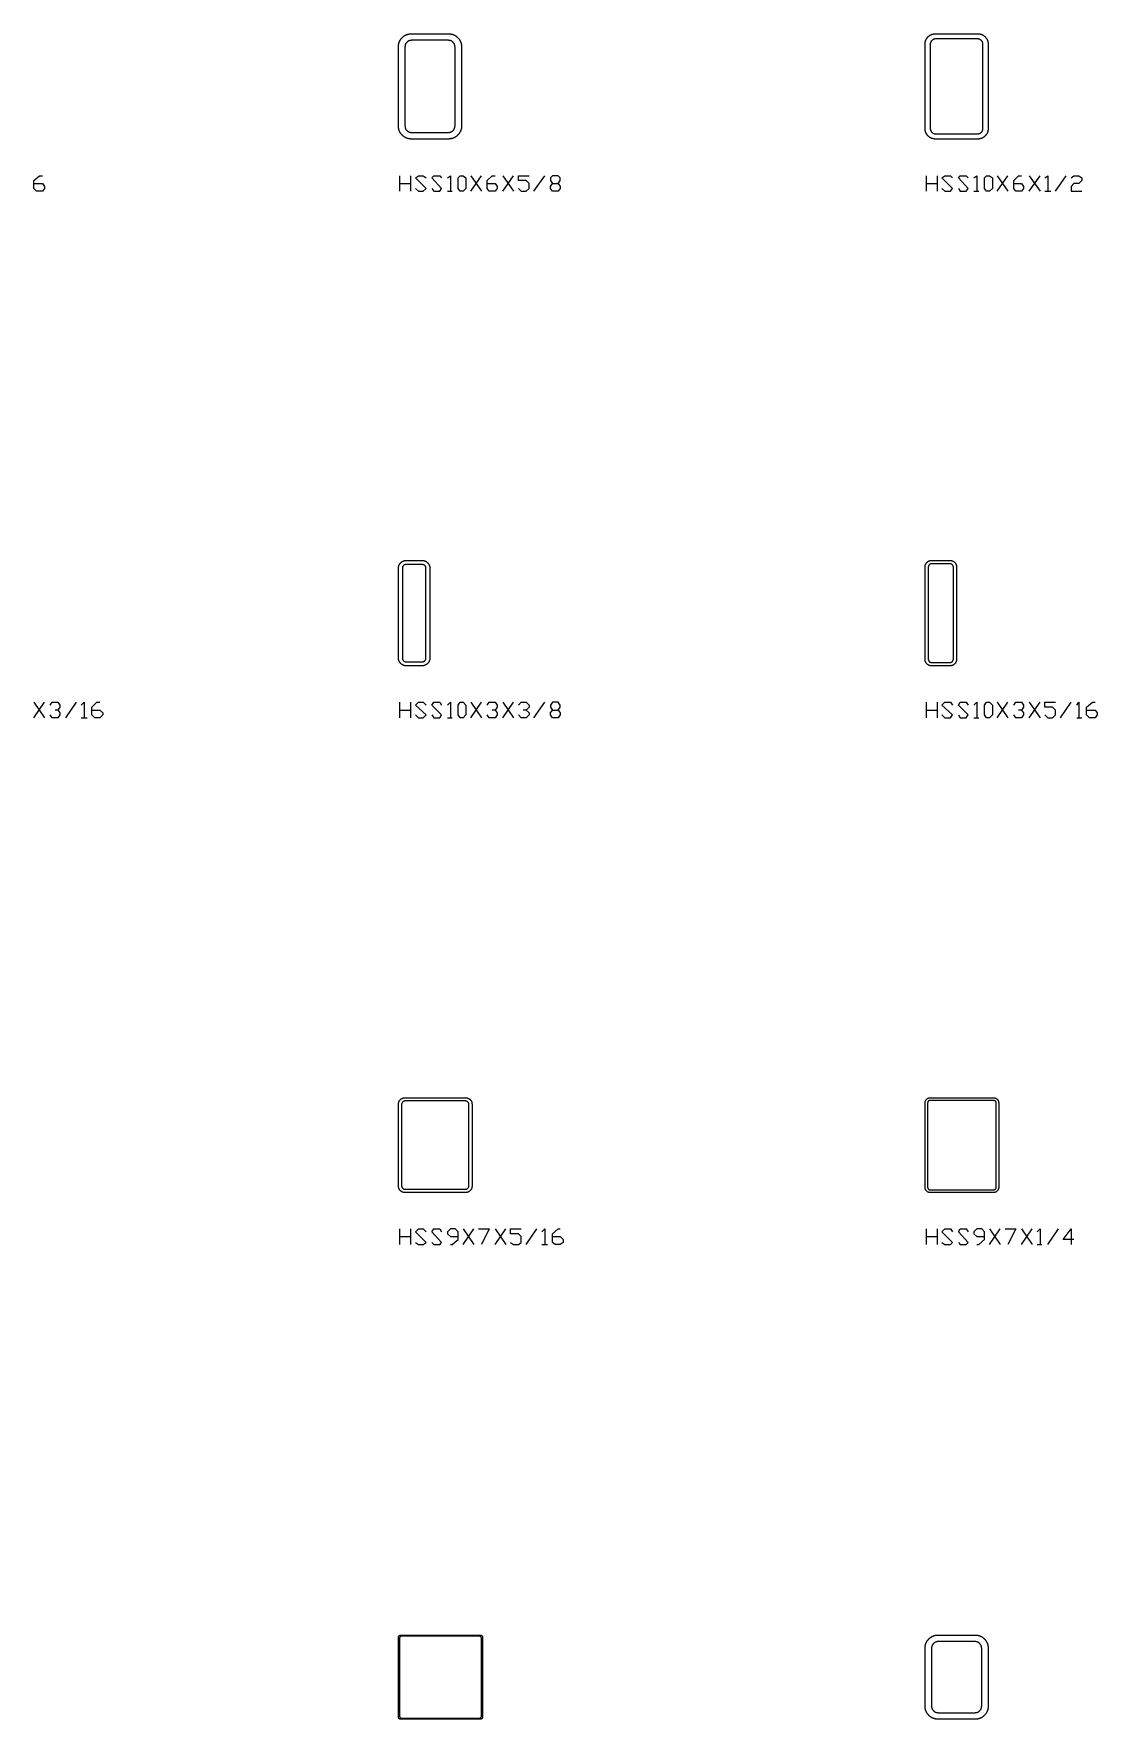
# Model space of a CAD drawing. Header units: inches. Extents: x 0 to 975, y -1305 to 34.
# Drawn here: x 115.4 to 216.4, y -800 to -640 of the extents above; entities that cross this region are included whole.
import ezdxf

# ---------------------------------------------------------------- set-up
doc = ezdxf.new("R2010")
doc.units = ezdxf.units.IN
doc.header["$MEASUREMENT"] = 0
doc.layers.add('AISC_STEEL', color=7, linetype='Continuous')

msp = doc.modelspace()

# ---------------------------------------------------------------- linework, layer by layer
at = {"color": 3, "lineweight": 0}
for p, q in [((150.14, -654.96), (150.14, -653.48)), ((150.14, -654.22), (151.16, -654.22)), ((151.16, -653.48), (151.16, -654.96)), ((156.88, -653.48), (157.89, -654.96)), ((156.88, -654.96), (157.89, -653.48)), ((159.92, -653.48), (160.93, -654.96)), ((159.92, -654.96), (160.93, -653.48)), ((162.87, -654.96), (163.89, -653.48)), ((200.13, -654.96), (200.13, -653.48)), ((200.13, -654.22), (201.14, -654.22)), ((201.14, -653.48), (201.14, -654.96)), ((206.86, -653.48), (207.87, -654.96)), ((206.86, -654.96), (207.87, -653.48)), ((209.9, -653.48), (210.92, -654.96)), ((209.9, -654.96), (210.92, -653.48)), ((212.39, -654.96), (213.41, -653.48)), ((154.66, -654.96), (155.12, -654.96)), ((155.86, -654.96), (155.86, -654.96)), ((204.64, -654.96), (205.11, -654.96)), ((205.84, -654.96), (205.84, -654.96)), ((211.38, -654.96), (211.93, -654.96)), ((115.38, -703.46), (116.39, -704.94)), ((115.38, -704.94), (116.39, -703.46)), ((118.42, -704.94), (119.44, -703.46)), ((150.14, -704.94), (150.14, -703.46)), ((151.16, -703.46), (151.16, -704.94)), ((156.88, -703.46), (157.89, -704.94)), ((156.88, -704.94), (157.89, -703.46)), ((159.92, -703.46), (160.93, -704.94)), ((159.92, -704.94), (160.93, -703.46)), ((162.87, -704.94), (163.89, -703.46)), ((200.13, -704.94), (200.13, -703.46)), ((201.14, -703.46), (201.14, -704.94)), ((206.86, -703.46), (207.87, -704.94)), ((206.86, -704.94), (207.87, -703.46)), ((209.9, -703.46), (210.92, -704.94)), ((209.9, -704.94), (210.92, -703.46)), ((212.85, -704.94), (213.87, -703.46)), ((119.9, -704.94), (120.45, -704.94)), ((150.14, -704.2), (151.16, -704.2)), ((154.66, -704.94), (155.12, -704.94)), ((155.86, -704.94), (155.86, -704.94)), ((200.13, -704.2), (201.14, -704.2)), ((204.64, -704.94), (205.11, -704.94)), ((205.84, -704.94), (205.84, -704.94)), ((214.42, -704.94), (214.88, -704.94)), ((150.14, -754.92), (150.14, -753.45)), ((151.16, -753.45), (151.16, -754.92)), ((156.14, -753.45), (157.15, -754.92)), ((156.14, -754.92), (157.15, -753.45)), ((159.18, -753.45), (160.2, -754.92)), ((159.18, -754.92), (160.2, -753.45)), ((162.13, -754.92), (163.15, -753.45)), ((200.13, -754.92), (200.13, -753.45)), ((201.14, -753.45), (201.14, -754.92)), ((206.12, -753.45), (207.13, -754.92)), ((206.12, -754.92), (207.13, -753.45)), ((209.16, -753.45), (210.18, -754.92)), ((209.16, -754.92), (210.18, -753.45)), ((211.65, -754.92), (212.67, -753.45)), ((150.14, -754.18), (151.16, -754.18)), ((163.61, -754.92), (164.16, -754.92)), ((200.13, -754.18), (201.14, -754.18)), ((210.64, -754.92), (211.1, -754.92))]:
    msp.add_line(p, q, dxfattribs=at)
for points in [[(115.38, -654.22), (116.21, -654.22), (116.39, -654.5), (116.39, -654.68), (116.21, -654.96), (115.66, -654.96), (115.38, -654.68), (115.38, -653.94), (115.93, -653.48), (116.21, -653.48)], [(151.62, -654.68), (151.9, -654.96), (152.36, -654.96), (152.63, -654.68), (151.62, -653.67), (151.9, -653.48), (152.36, -653.48), (152.63, -653.67)], [(153.19, -654.68), (153.37, -654.96), (153.93, -654.96), (154.11, -654.68), (153.19, -653.67), (153.37, -653.48), (153.93, -653.48), (154.11, -653.67)], [(154.66, -653.67), (154.94, -653.48), (154.94, -654.96)], [(158.44, -654.22), (159.18, -654.22), (159.37, -654.5), (159.37, -654.68), (159.18, -654.96), (158.63, -654.96), (158.44, -654.68), (158.44, -653.94), (158.91, -653.48), (159.18, -653.48)], [(161.4, -654.68), (161.67, -654.96), (162.13, -654.96), (162.41, -654.68), (162.41, -654.22), (162.13, -653.94), (161.4, -653.94), (161.4, -653.48), (162.41, -653.48)], [(165.18, -654.22), (165.36, -654.5), (165.36, -654.68), (165.18, -654.96), (164.62, -654.96), (164.44, -654.68), (164.44, -654.5), (164.62, -654.22), (165.18, -654.22), (165.36, -653.94), (165.36, -653.67), (165.18, -653.48), (164.62, -653.48), (164.44, -653.67), (164.44, -653.94), (164.62, -654.22)], [(201.6, -654.68), (201.88, -654.96), (202.43, -654.96), (202.62, -654.68), (201.6, -653.67), (201.88, -653.48), (202.43, -653.48), (202.62, -653.67)], [(203.17, -654.68), (203.35, -654.96), (203.91, -654.96), (204.09, -654.68), (203.17, -653.67), (203.35, -653.48), (203.91, -653.48), (204.09, -653.67)], [(204.64, -653.67), (204.92, -653.48), (204.92, -654.96)], [(208.43, -654.22), (209.16, -654.22), (209.35, -654.5), (209.35, -654.68), (209.16, -654.96), (208.61, -654.96), (208.43, -654.68), (208.43, -653.94), (208.89, -653.48), (209.16, -653.48)], [(211.38, -653.67), (211.65, -653.48), (211.65, -654.96)], [(213.87, -653.67), (214.14, -653.48), (214.6, -653.48), (214.88, -653.67), (214.88, -653.94), (214.6, -654.22), (214.14, -654.22), (213.87, -654.5), (213.87, -654.96), (214.88, -654.96)], [(116.95, -703.74), (117.13, -703.46), (117.68, -703.46), (117.87, -703.74), (117.87, -703.92), (117.68, -704.2), (117.41, -704.2)], [(119.9, -703.74), (120.17, -703.46), (120.17, -704.94)], [(120.91, -704.2), (121.65, -704.2), (121.93, -704.48), (121.93, -704.66), (121.65, -704.94), (121.19, -704.94), (120.91, -704.66), (120.91, -703.92), (121.37, -703.46), (121.65, -703.46)], [(151.62, -704.66), (151.9, -704.94), (152.36, -704.94), (152.63, -704.66), (151.62, -703.74), (151.9, -703.46), (152.36, -703.46), (152.63, -703.74)], [(153.19, -704.66), (153.37, -704.94), (153.93, -704.94), (154.11, -704.66), (153.19, -703.74), (153.37, -703.46), (153.93, -703.46), (154.11, -703.74)], [(154.66, -703.74), (154.94, -703.46), (154.94, -704.94)], [(158.44, -703.74), (158.63, -703.46), (159.18, -703.46), (159.37, -703.74), (159.37, -703.92), (159.18, -704.2), (158.91, -704.2)], [(161.4, -703.74), (161.67, -703.46), (162.13, -703.46), (162.41, -703.74), (162.41, -703.92), (162.13, -704.2), (161.86, -704.2)], [(165.18, -704.2), (165.36, -704.48), (165.36, -704.66), (165.18, -704.94), (164.62, -704.94), (164.44, -704.66), (164.44, -704.48), (164.62, -704.2), (165.18, -704.2), (165.36, -703.92), (165.36, -703.74), (165.18, -703.46), (164.62, -703.46), (164.44, -703.74), (164.44, -703.92), (164.62, -704.2)], [(201.6, -704.66), (201.88, -704.94), (202.43, -704.94), (202.62, -704.66), (201.6, -703.74), (201.88, -703.46), (202.43, -703.46), (202.62, -703.74)], [(203.17, -704.66), (203.35, -704.94), (203.91, -704.94), (204.09, -704.66), (203.17, -703.74), (203.35, -703.46), (203.91, -703.46), (204.09, -703.74)], [(204.64, -703.74), (204.92, -703.46), (204.92, -704.94)], [(208.43, -703.74), (208.61, -703.46), (209.16, -703.46), (209.35, -703.74), (209.35, -703.92), (209.16, -704.2), (208.89, -704.2)], [(211.38, -704.66), (211.65, -704.94), (212.11, -704.94), (212.39, -704.66), (212.39, -704.2), (212.11, -703.92), (211.38, -703.92), (211.38, -703.46), (212.39, -703.46)], [(214.42, -703.74), (214.6, -703.46), (214.6, -704.94)], [(215.34, -704.2), (216.17, -704.2), (216.36, -704.48), (216.36, -704.66), (216.17, -704.94), (215.62, -704.94), (215.34, -704.66), (215.34, -703.92), (215.9, -703.46), (216.17, -703.46)], [(117.68, -704.2), (117.87, -704.48), (117.87, -704.66), (117.68, -704.94), (117.13, -704.94), (116.95, -704.66)], [(159.18, -704.2), (159.37, -704.48), (159.37, -704.66), (159.18, -704.94), (158.63, -704.94), (158.44, -704.66)], [(162.13, -704.2), (162.41, -704.48), (162.41, -704.66), (162.13, -704.94), (161.67, -704.94), (161.4, -704.66)], [(209.16, -704.2), (209.35, -704.48), (209.35, -704.66), (209.16, -704.94), (208.61, -704.94), (208.43, -704.66)], [(151.62, -754.74), (151.9, -754.92), (152.36, -754.92), (152.63, -754.74), (151.62, -753.72), (151.9, -753.45), (152.36, -753.45), (152.63, -753.72)], [(153.19, -754.74), (153.37, -754.92), (153.93, -754.92), (154.11, -754.74), (153.19, -753.72), (153.37, -753.45), (153.93, -753.45), (154.11, -753.72)], [(154.94, -754.92), (155.12, -754.92), (155.68, -754.46), (155.68, -753.72), (155.4, -753.45), (154.94, -753.45), (154.66, -753.72), (154.66, -753.91), (154.94, -754.18), (155.68, -754.18)], [(157.61, -753.45), (158.63, -753.45), (157.89, -754.92)], [(160.66, -754.74), (160.93, -754.92), (161.4, -754.92), (161.67, -754.74), (161.67, -754.18), (161.4, -753.91), (160.66, -753.91), (160.66, -753.45), (161.67, -753.45)], [(163.61, -753.72), (163.89, -753.45), (163.89, -754.92)], [(164.62, -754.18), (165.36, -754.18), (165.64, -754.46), (165.64, -754.74), (165.36, -754.92), (164.9, -754.92), (164.62, -754.74), (164.62, -753.91), (165.18, -753.45), (165.36, -753.45)], [(201.6, -754.74), (201.88, -754.92), (202.43, -754.92), (202.62, -754.74), (201.6, -753.72), (201.88, -753.45), (202.43, -753.45), (202.62, -753.72)], [(203.17, -754.74), (203.35, -754.92), (203.91, -754.92), (204.09, -754.74), (203.17, -753.72), (203.35, -753.45), (203.91, -753.45), (204.09, -753.72)], [(204.92, -754.92), (205.11, -754.92), (205.66, -754.46), (205.66, -753.72), (205.38, -753.45), (204.92, -753.45), (204.64, -753.72), (204.64, -753.91), (204.92, -754.18), (205.66, -754.18)], [(207.6, -753.45), (208.61, -753.45), (207.87, -754.92)], [(210.64, -753.72), (210.92, -753.45), (210.92, -754.92)], [(214.14, -754.46), (213.13, -754.46), (213.87, -753.45), (213.87, -754.92)]]:
    msp.add_lwpolyline(points, dxfattribs=at)
for points in [[(155.86, -654.96), (155.68, -654.68), (155.68, -653.67), (155.86, -653.48), (156.14, -653.48), (156.42, -653.67), (156.42, -654.68), (156.14, -654.96)], [(205.84, -654.96), (205.66, -654.68), (205.66, -653.67), (205.84, -653.48), (206.12, -653.48), (206.4, -653.67), (206.4, -654.68), (206.12, -654.96)], [(155.86, -704.94), (155.68, -704.66), (155.68, -703.74), (155.86, -703.46), (156.14, -703.46), (156.42, -703.74), (156.42, -704.66), (156.14, -704.94)], [(205.84, -704.94), (205.66, -704.66), (205.66, -703.74), (205.84, -703.46), (206.12, -703.46), (206.4, -703.74), (206.4, -704.66), (206.12, -704.94)]]:
    msp.add_lwpolyline(points, close=True, dxfattribs=at)
at = {"layer": 'AISC_STEEL'}
for points in [[(154.75, -640), (154.78, -640), (154.81, -640), (154.84, -640), (154.87, -640.01), (154.9, -640.01), (154.93, -640.01), (154.96, -640.02), (154.99, -640.02), (155.02, -640.03), (155.04, -640.04), (155.07, -640.04), (155.1, -640.05), (155.13, -640.06), (155.16, -640.07), (155.19, -640.08), (155.21, -640.09), (155.24, -640.1), (155.27, -640.11), (155.3, -640.13), (155.32, -640.14), (155.35, -640.15), (155.38, -640.17), (155.4, -640.18), (155.43, -640.2), (155.45, -640.21), (155.48, -640.23), (155.5, -640.25), (155.52, -640.27), (155.55, -640.29), (155.57, -640.31), (155.59, -640.33), (155.61, -640.35), (155.63, -640.37), (155.65, -640.39), (155.67, -640.41), (155.69, -640.43), (155.71, -640.45), (155.73, -640.48), (155.75, -640.5), (155.77, -640.52), (155.79, -640.55), (155.8, -640.57), (155.82, -640.6), (155.83, -640.62), (155.85, -640.65), (155.86, -640.68), (155.87, -640.7), (155.89, -640.73), (155.9, -640.76), (155.91, -640.79), (155.92, -640.81), (155.93, -640.84), (155.94, -640.87), (155.95, -640.9), (155.96, -640.93), (155.96, -640.96), (155.97, -640.98), (155.98, -641.01), (155.98, -641.04), (155.99, -641.07), (155.99, -641.1), (155.99, -641.13), (156, -641.16), (156, -641.19), (156, -641.22), (156, -641.25), (156, -648.75), (156, -648.78), (156, -648.81), (156, -648.84), (155.99, -648.87), (155.99, -648.9), (155.99, -648.93), (155.98, -648.96), (155.98, -648.99), (155.97, -649.02), (155.96, -649.04), (155.96, -649.07), (155.95, -649.1), (155.94, -649.13), (155.93, -649.16), (155.92, -649.19), (155.91, -649.21), (155.9, -649.24), (155.89, -649.27), (155.87, -649.3), (155.86, -649.32), (155.85, -649.35), (155.83, -649.38), (155.82, -649.4), (155.8, -649.43), (155.79, -649.45), (155.77, -649.48), (155.75, -649.5), (155.73, -649.52), (155.71, -649.55), (155.69, -649.57), (155.67, -649.59), (155.65, -649.61), (155.63, -649.63), (155.61, -649.65), (155.59, -649.67), (155.57, -649.69), (155.55, -649.71), (155.52, -649.73), (155.5, -649.75), (155.48, -649.77), (155.45, -649.79), (155.43, -649.8), (155.4, -649.82), (155.38, -649.83), (155.35, -649.85), (155.32, -649.86), (155.3, -649.87), (155.27, -649.89), (155.24, -649.9), (155.21, -649.91), (155.19, -649.92), (155.16, -649.93), (155.13, -649.94), (155.1, -649.95), (155.07, -649.96), (155.04, -649.96), (155.02, -649.97), (154.99, -649.98), (154.96, -649.98), (154.93, -649.99), (154.9, -649.99), (154.87, -649.99), (154.84, -650), (154.81, -650), (154.78, -650), (154.75, -650), (151.25, -650), (151.22, -650), (151.19, -650), (151.16, -650), (151.13, -649.99), (151.1, -649.99), (151.07, -649.99), (151.04, -649.98), (151.01, -649.98), (150.98, -649.97), (150.96, -649.96), (150.93, -649.96), (150.9, -649.95), (150.87, -649.94), (150.84, -649.93), (150.81, -649.92), (150.79, -649.91), (150.76, -649.9), (150.73, -649.89), (150.7, -649.87), (150.68, -649.86), (150.65, -649.85), (150.62, -649.83), (150.6, -649.82), (150.57, -649.8), (150.55, -649.79), (150.52, -649.77), (150.5, -649.75), (150.48, -649.73), (150.45, -649.71), (150.43, -649.69), (150.41, -649.67), (150.39, -649.65), (150.37, -649.63), (150.35, -649.61), (150.33, -649.59), (150.31, -649.57), (150.29, -649.55), (150.27, -649.52), (150.25, -649.5), (150.23, -649.48), (150.21, -649.45), (150.2, -649.43), (150.18, -649.4), (150.17, -649.38), (150.15, -649.35), (150.14, -649.32), (150.13, -649.3), (150.11, -649.27), (150.1, -649.24), (150.09, -649.21), (150.08, -649.19), (150.07, -649.16), (150.06, -649.13), (150.05, -649.1), (150.04, -649.07), (150.04, -649.04), (150.03, -649.02), (150.02, -648.99), (150.02, -648.96), (150.01, -648.93), (150.01, -648.9), (150.01, -648.87), (150, -648.84), (150, -648.81), (150, -648.78), (150, -648.75), (150, -641.25), (150, -641.22), (150, -641.19), (150, -641.16), (150.01, -641.13), (150.01, -641.1), (150.01, -641.07), (150.02, -641.04), (150.02, -641.01), (150.03, -640.98), (150.04, -640.96), (150.04, -640.93), (150.05, -640.9), (150.06, -640.87), (150.07, -640.84), (150.08, -640.81), (150.09, -640.79), (150.1, -640.76), (150.11, -640.73), (150.13, -640.7), (150.14, -640.68), (150.15, -640.65), (150.17, -640.62), (150.18, -640.6), (150.2, -640.57), (150.21, -640.55), (150.23, -640.52), (150.25, -640.5), (150.27, -640.48), (150.29, -640.45), (150.31, -640.43), (150.33, -640.41), (150.35, -640.39), (150.37, -640.37), (150.39, -640.35), (150.41, -640.33), (150.43, -640.31), (150.45, -640.29), (150.48, -640.27), (150.5, -640.25), (150.52, -640.23), (150.55, -640.21), (150.57, -640.2), (150.6, -640.18), (150.62, -640.17), (150.65, -640.15), (150.68, -640.14), (150.7, -640.13), (150.73, -640.11), (150.76, -640.1), (150.79, -640.09), (150.81, -640.08), (150.84, -640.07), (150.87, -640.06), (150.9, -640.05), (150.93, -640.04), (150.96, -640.04), (150.98, -640.03), (151.01, -640.02), (151.04, -640.02), (151.07, -640.01), (151.1, -640.01), (151.13, -640.01), (151.16, -640), (151.19, -640), (151.22, -640), (151.25, -640)], [(205, -640), (205.03, -640), (205.06, -640), (205.09, -640), (205.12, -640.01), (205.15, -640.01), (205.18, -640.02), (205.21, -640.02), (205.23, -640.03), (205.26, -640.04), (205.29, -640.04), (205.32, -640.05), (205.35, -640.06), (205.38, -640.07), (205.4, -640.08), (205.43, -640.1), (205.46, -640.11), (205.48, -640.12), (205.51, -640.14), (205.53, -640.15), (205.56, -640.17), (205.58, -640.19), (205.61, -640.21), (205.63, -640.22), (205.65, -640.24), (205.67, -640.26), (205.7, -640.28), (205.72, -640.3), (205.74, -640.33), (205.76, -640.35), (205.78, -640.37), (205.79, -640.39), (205.81, -640.42), (205.83, -640.44), (205.85, -640.47), (205.86, -640.49), (205.88, -640.52), (205.89, -640.54), (205.9, -640.57), (205.92, -640.6), (205.93, -640.62), (205.94, -640.65), (205.95, -640.68), (205.96, -640.71), (205.96, -640.74), (205.97, -640.77), (205.98, -640.79), (205.98, -640.82), (205.99, -640.85), (205.99, -640.88), (206, -640.91), (206, -640.94), (206, -640.97), (206, -641), (206, -649), (206, -649.03), (206, -649.06), (206, -649.09), (205.99, -649.12), (205.99, -649.15), (205.98, -649.18), (205.98, -649.21), (205.97, -649.23), (205.96, -649.26), (205.96, -649.29), (205.95, -649.32), (205.94, -649.35), (205.93, -649.38), (205.92, -649.4), (205.9, -649.43), (205.89, -649.46), (205.88, -649.48), (205.86, -649.51), (205.85, -649.53), (205.83, -649.56), (205.81, -649.58), (205.79, -649.61), (205.78, -649.63), (205.76, -649.65), (205.74, -649.67), (205.72, -649.7), (205.7, -649.72), (205.67, -649.74), (205.65, -649.76), (205.63, -649.78), (205.61, -649.79), (205.58, -649.81), (205.56, -649.83), (205.53, -649.85), (205.51, -649.86), (205.48, -649.88), (205.46, -649.89), (205.43, -649.9), (205.4, -649.92), (205.38, -649.93), (205.35, -649.94), (205.32, -649.95), (205.29, -649.96), (205.26, -649.96), (205.23, -649.97), (205.21, -649.98), (205.18, -649.98), (205.15, -649.99), (205.12, -649.99), (205.09, -650), (205.06, -650), (205.03, -650), (205, -650), (201, -650), (200.97, -650), (200.94, -650), (200.91, -650), (200.88, -649.99), (200.85, -649.99), (200.82, -649.98), (200.79, -649.98), (200.77, -649.97), (200.74, -649.96), (200.71, -649.96), (200.68, -649.95), (200.65, -649.94), (200.62, -649.93), (200.6, -649.92), (200.57, -649.9), (200.54, -649.89), (200.52, -649.88), (200.49, -649.86), (200.47, -649.85), (200.44, -649.83), (200.42, -649.81), (200.39, -649.79), (200.37, -649.78), (200.35, -649.76), (200.33, -649.74), (200.3, -649.72), (200.28, -649.7), (200.26, -649.67), (200.24, -649.65), (200.22, -649.63), (200.21, -649.61), (200.19, -649.58), (200.17, -649.56), (200.15, -649.53), (200.14, -649.51), (200.12, -649.48), (200.11, -649.46), (200.1, -649.43), (200.08, -649.4), (200.07, -649.38), (200.06, -649.35), (200.05, -649.32), (200.04, -649.29), (200.04, -649.26), (200.03, -649.23), (200.02, -649.21), (200.02, -649.18), (200.01, -649.15), (200.01, -649.12), (200, -649.09), (200, -649.06), (200, -649.03), (200, -649), (200, -641), (200, -640.97), (200, -640.94), (200, -640.91), (200.01, -640.88), (200.01, -640.85), (200.02, -640.82), (200.02, -640.79), (200.03, -640.77), (200.04, -640.74), (200.04, -640.71), (200.05, -640.68), (200.06, -640.65), (200.07, -640.62), (200.08, -640.6), (200.1, -640.57), (200.11, -640.54), (200.12, -640.52), (200.14, -640.49), (200.15, -640.47), (200.17, -640.44), (200.19, -640.42), (200.21, -640.39), (200.22, -640.37), (200.24, -640.35), (200.26, -640.33), (200.28, -640.3), (200.3, -640.28), (200.33, -640.26), (200.35, -640.24), (200.37, -640.22), (200.39, -640.21), (200.42, -640.19), (200.44, -640.17), (200.47, -640.15), (200.49, -640.14), (200.52, -640.12), (200.54, -640.11), (200.57, -640.1), (200.6, -640.08), (200.62, -640.07), (200.65, -640.06), (200.68, -640.05), (200.71, -640.04), (200.74, -640.04), (200.77, -640.03), (200.79, -640.02), (200.82, -640.02), (200.85, -640.01), (200.88, -640.01), (200.91, -640), (200.94, -640), (200.97, -640), (201, -640)], [(151.25, -640.62), (151.22, -640.63), (151.19, -640.63), (151.16, -640.63), (151.13, -640.64), (151.1, -640.64), (151.07, -640.65), (151.05, -640.66), (151.02, -640.67), (150.99, -640.68), (150.96, -640.69), (150.94, -640.71), (150.91, -640.72), (150.89, -640.74), (150.86, -640.76), (150.84, -640.78), (150.82, -640.8), (150.8, -640.82), (150.78, -640.84), (150.76, -640.86), (150.74, -640.89), (150.72, -640.91), (150.71, -640.94), (150.69, -640.96), (150.68, -640.99), (150.67, -641.02), (150.66, -641.05), (150.65, -641.07), (150.64, -641.1), (150.64, -641.13), (150.63, -641.16), (150.63, -641.19), (150.63, -641.22), (150.62, -641.25), (150.62, -648.75), (150.63, -648.78), (150.63, -648.81), (150.63, -648.84), (150.64, -648.87), (150.64, -648.9), (150.65, -648.93), (150.66, -648.95), (150.67, -648.98), (150.68, -649.01), (150.69, -649.04), (150.71, -649.06), (150.72, -649.09), (150.74, -649.11), (150.76, -649.14), (150.78, -649.16), (150.8, -649.18), (150.82, -649.2), (150.84, -649.22), (150.86, -649.24), (150.89, -649.26), (150.91, -649.28), (150.94, -649.29), (150.96, -649.31), (150.99, -649.32), (151.02, -649.33), (151.05, -649.34), (151.07, -649.35), (151.1, -649.36), (151.13, -649.36), (151.16, -649.37), (151.19, -649.37), (151.22, -649.37), (151.25, -649.38), (154.75, -649.38), (154.78, -649.37), (154.81, -649.37), (154.84, -649.37), (154.87, -649.36), (154.9, -649.36), (154.93, -649.35), (154.95, -649.34), (154.98, -649.33), (155.01, -649.32), (155.04, -649.31), (155.06, -649.29), (155.09, -649.28), (155.11, -649.26), (155.14, -649.24), (155.16, -649.22), (155.18, -649.2), (155.2, -649.18), (155.22, -649.16), (155.24, -649.14), (155.26, -649.11), (155.28, -649.09), (155.29, -649.06), (155.31, -649.04), (155.32, -649.01), (155.33, -648.98), (155.34, -648.95), (155.35, -648.93), (155.36, -648.9), (155.36, -648.87), (155.37, -648.84), (155.37, -648.81), (155.37, -648.78), (155.38, -648.75), (155.38, -641.25), (155.37, -641.22), (155.37, -641.19), (155.37, -641.16), (155.36, -641.13), (155.36, -641.1), (155.35, -641.07), (155.34, -641.05), (155.33, -641.02), (155.32, -640.99), (155.31, -640.96), (155.29, -640.94), (155.28, -640.91), (155.26, -640.89), (155.24, -640.86), (155.22, -640.84), (155.2, -640.82), (155.18, -640.8), (155.16, -640.78), (155.14, -640.76), (155.11, -640.74), (155.09, -640.72), (155.06, -640.71), (155.04, -640.69), (155.01, -640.68), (154.98, -640.67), (154.95, -640.66), (154.93, -640.65), (154.9, -640.64), (154.87, -640.64), (154.84, -640.63), (154.81, -640.63), (154.78, -640.63), (154.75, -640.62)], [(201, -640.5), (200.97, -640.5), (200.94, -640.5), (200.91, -640.51), (200.88, -640.51), (200.86, -640.52), (200.83, -640.53), (200.8, -640.54), (200.78, -640.55), (200.75, -640.57), (200.73, -640.58), (200.7, -640.6), (200.68, -640.62), (200.66, -640.64), (200.64, -640.66), (200.62, -640.68), (200.6, -640.7), (200.58, -640.73), (200.57, -640.75), (200.55, -640.78), (200.54, -640.8), (200.53, -640.83), (200.52, -640.86), (200.51, -640.88), (200.51, -640.91), (200.5, -640.94), (200.5, -640.97), (200.5, -641), (200.5, -649), (200.5, -649.03), (200.5, -649.06), (200.51, -649.09), (200.51, -649.12), (200.52, -649.14), (200.53, -649.17), (200.54, -649.2), (200.55, -649.22), (200.57, -649.25), (200.58, -649.27), (200.6, -649.3), (200.62, -649.32), (200.64, -649.34), (200.66, -649.36), (200.68, -649.38), (200.7, -649.4), (200.73, -649.42), (200.75, -649.43), (200.78, -649.45), (200.8, -649.46), (200.83, -649.47), (200.86, -649.48), (200.88, -649.49), (200.91, -649.49), (200.94, -649.5), (200.97, -649.5), (201, -649.5), (205, -649.5), (205.03, -649.5), (205.06, -649.5), (205.09, -649.49), (205.12, -649.49), (205.14, -649.48), (205.17, -649.47), (205.2, -649.46), (205.22, -649.45), (205.25, -649.43), (205.27, -649.42), (205.3, -649.4), (205.32, -649.38), (205.34, -649.36), (205.36, -649.34), (205.38, -649.32), (205.4, -649.3), (205.42, -649.27), (205.43, -649.25), (205.45, -649.22), (205.46, -649.2), (205.47, -649.17), (205.48, -649.14), (205.49, -649.12), (205.49, -649.09), (205.5, -649.06), (205.5, -649.03), (205.5, -649), (205.5, -641), (205.5, -640.97), (205.5, -640.94), (205.49, -640.91), (205.49, -640.88), (205.48, -640.86), (205.47, -640.83), (205.46, -640.8), (205.45, -640.78), (205.43, -640.75), (205.42, -640.73), (205.4, -640.7), (205.38, -640.68), (205.36, -640.66), (205.34, -640.64), (205.32, -640.62), (205.3, -640.6), (205.27, -640.58), (205.25, -640.57), (205.22, -640.55), (205.2, -640.54), (205.17, -640.53), (205.14, -640.52), (205.12, -640.51), (205.09, -640.51), (205.06, -640.5), (205.03, -640.5), (205, -640.5)], [(152.25, -690), (152.28, -690), (152.31, -690), (152.34, -690.01), (152.37, -690.01), (152.4, -690.01), (152.43, -690.02), (152.45, -690.03), (152.48, -690.04), (152.51, -690.05), (152.54, -690.06), (152.56, -690.07), (152.59, -690.08), (152.62, -690.1), (152.64, -690.11), (152.67, -690.13), (152.69, -690.14), (152.71, -690.16), (152.74, -690.18), (152.76, -690.2), (152.78, -690.22), (152.8, -690.24), (152.82, -690.26), (152.84, -690.29), (152.86, -690.31), (152.87, -690.33), (152.89, -690.36), (152.9, -690.38), (152.92, -690.41), (152.93, -690.44), (152.94, -690.46), (152.95, -690.49), (152.96, -690.52), (152.97, -690.55), (152.98, -690.57), (152.99, -690.6), (152.99, -690.63), (152.99, -690.66), (153, -690.69), (153, -690.72), (153, -690.75), (153, -699.25), (153, -699.28), (153, -699.31), (152.99, -699.34), (152.99, -699.37), (152.99, -699.4), (152.98, -699.43), (152.97, -699.45), (152.96, -699.48), (152.95, -699.51), (152.94, -699.54), (152.93, -699.56), (152.92, -699.59), (152.9, -699.62), (152.89, -699.64), (152.87, -699.67), (152.86, -699.69), (152.84, -699.71), (152.82, -699.74), (152.8, -699.76), (152.78, -699.78), (152.76, -699.8), (152.74, -699.82), (152.71, -699.84), (152.69, -699.86), (152.67, -699.87), (152.64, -699.89), (152.62, -699.9), (152.59, -699.92), (152.56, -699.93), (152.54, -699.94), (152.51, -699.95), (152.48, -699.96), (152.45, -699.97), (152.43, -699.98), (152.4, -699.99), (152.37, -699.99), (152.34, -699.99), (152.31, -700), (152.28, -700), (152.25, -700), (150.75, -700), (150.72, -700), (150.69, -700), (150.66, -699.99), (150.63, -699.99), (150.6, -699.99), (150.57, -699.98), (150.55, -699.97), (150.52, -699.96), (150.49, -699.95), (150.46, -699.94), (150.44, -699.93), (150.41, -699.92), (150.38, -699.9), (150.36, -699.89), (150.33, -699.87), (150.31, -699.86), (150.29, -699.84), (150.26, -699.82), (150.24, -699.8), (150.22, -699.78), (150.2, -699.76), (150.18, -699.74), (150.16, -699.71), (150.14, -699.69), (150.13, -699.67), (150.11, -699.64), (150.1, -699.62), (150.08, -699.59), (150.07, -699.56), (150.06, -699.54), (150.05, -699.51), (150.04, -699.48), (150.03, -699.45), (150.02, -699.43), (150.01, -699.4), (150.01, -699.37), (150.01, -699.34), (150, -699.31), (150, -699.28), (150, -699.25), (150, -690.75), (150, -690.72), (150, -690.69), (150.01, -690.66), (150.01, -690.63), (150.01, -690.6), (150.02, -690.57), (150.03, -690.55), (150.04, -690.52), (150.05, -690.49), (150.06, -690.46), (150.07, -690.44), (150.08, -690.41), (150.1, -690.38), (150.11, -690.36), (150.13, -690.33), (150.14, -690.31), (150.16, -690.29), (150.18, -690.26), (150.2, -690.24), (150.22, -690.22), (150.24, -690.2), (150.26, -690.18), (150.29, -690.16), (150.31, -690.14), (150.33, -690.13), (150.36, -690.11), (150.38, -690.1), (150.41, -690.08), (150.44, -690.07), (150.46, -690.06), (150.49, -690.05), (150.52, -690.04), (150.55, -690.03), (150.57, -690.02), (150.6, -690.01), (150.63, -690.01), (150.66, -690.01), (150.69, -690), (150.72, -690), (150.75, -690)], [(150.75, -690.38), (150.72, -690.38), (150.69, -690.38), (150.66, -690.39), (150.63, -690.39), (150.61, -690.4), (150.58, -690.42), (150.55, -690.43), (150.53, -690.45), (150.51, -690.46), (150.48, -690.48), (150.46, -690.51), (150.45, -690.53), (150.43, -690.55), (150.42, -690.58), (150.4, -690.61), (150.39, -690.63), (150.39, -690.66), (150.38, -690.69), (150.38, -690.72), (150.38, -690.75), (150.38, -699.25), (150.38, -699.28), (150.38, -699.31), (150.39, -699.34), (150.39, -699.37), (150.4, -699.39), (150.42, -699.42), (150.43, -699.45), (150.45, -699.47), (150.46, -699.49), (150.48, -699.52), (150.51, -699.54), (150.53, -699.55), (150.55, -699.57), (150.58, -699.58), (150.61, -699.6), (150.63, -699.61), (150.66, -699.61), (150.69, -699.62), (150.72, -699.62), (150.75, -699.62), (152.25, -699.62), (152.28, -699.62), (152.31, -699.62), (152.34, -699.61), (152.37, -699.61), (152.39, -699.6), (152.42, -699.58), (152.45, -699.57), (152.47, -699.55), (152.49, -699.54), (152.52, -699.52), (152.54, -699.49), (152.55, -699.47), (152.57, -699.45), (152.58, -699.42), (152.6, -699.39), (152.61, -699.37), (152.61, -699.34), (152.62, -699.31), (152.62, -699.28), (152.62, -699.25), (152.62, -690.75), (152.62, -690.72), (152.62, -690.69), (152.61, -690.66), (152.61, -690.63), (152.6, -690.61), (152.58, -690.58), (152.57, -690.55), (152.55, -690.53), (152.54, -690.51), (152.52, -690.48), (152.49, -690.46), (152.47, -690.45), (152.45, -690.43), (152.42, -690.42), (152.39, -690.4), (152.37, -690.39), (152.34, -690.39), (152.31, -690.38), (152.28, -690.38), (152.25, -690.38)], [(202.38, -690), (202.4, -690), (202.43, -690), (202.46, -690.01), (202.49, -690.01), (202.52, -690.02), (202.55, -690.03), (202.58, -690.03), (202.61, -690.04), (202.63, -690.06), (202.66, -690.07), (202.69, -690.08), (202.71, -690.1), (202.74, -690.12), (202.76, -690.13), (202.78, -690.15), (202.81, -690.17), (202.83, -690.19), (202.85, -690.22), (202.87, -690.24), (202.88, -690.26), (202.9, -690.29), (202.92, -690.31), (202.93, -690.34), (202.94, -690.37), (202.96, -690.39), (202.97, -690.42), (202.97, -690.45), (202.98, -690.48), (202.99, -690.51), (202.99, -690.54), (203, -690.57), (203, -690.6), (203, -690.62), (203, -699.38), (203, -699.4), (203, -699.43), (202.99, -699.46), (202.99, -699.49), (202.98, -699.52), (202.97, -699.55), (202.97, -699.58), (202.96, -699.61), (202.94, -699.63), (202.93, -699.66), (202.92, -699.69), (202.9, -699.71), (202.88, -699.74), (202.87, -699.76), (202.85, -699.78), (202.83, -699.81), (202.81, -699.83), (202.78, -699.85), (202.76, -699.87), (202.74, -699.88), (202.71, -699.9), (202.69, -699.92), (202.66, -699.93), (202.63, -699.94), (202.61, -699.96), (202.58, -699.97), (202.55, -699.97), (202.52, -699.98), (202.49, -699.99), (202.46, -699.99), (202.43, -700), (202.4, -700), (202.38, -700), (200.62, -700), (200.6, -700), (200.57, -700), (200.54, -699.99), (200.51, -699.99), (200.48, -699.98), (200.45, -699.97), (200.42, -699.97), (200.39, -699.96), (200.37, -699.94), (200.34, -699.93), (200.31, -699.92), (200.29, -699.9), (200.26, -699.88), (200.24, -699.87), (200.22, -699.85), (200.19, -699.83), (200.17, -699.81), (200.15, -699.78), (200.13, -699.76), (200.12, -699.74), (200.1, -699.71), (200.08, -699.69), (200.07, -699.66), (200.06, -699.63), (200.04, -699.61), (200.03, -699.58), (200.03, -699.55), (200.02, -699.52), (200.01, -699.49), (200.01, -699.46), (200, -699.43), (200, -699.4), (200, -699.38), (200, -690.62), (200, -690.6), (200, -690.57), (200.01, -690.54), (200.01, -690.51), (200.02, -690.48), (200.03, -690.45), (200.03, -690.42), (200.04, -690.39), (200.06, -690.37), (200.07, -690.34), (200.08, -690.31), (200.1, -690.29), (200.12, -690.26), (200.13, -690.24), (200.15, -690.22), (200.17, -690.19), (200.19, -690.17), (200.22, -690.15), (200.24, -690.13), (200.26, -690.12), (200.29, -690.1), (200.31, -690.08), (200.34, -690.07), (200.37, -690.06), (200.39, -690.04), (200.42, -690.03), (200.45, -690.03), (200.48, -690.02), (200.51, -690.01), (200.54, -690.01), (200.57, -690), (200.6, -690), (200.62, -690)], [(200.62, -690.31), (200.6, -690.31), (200.57, -690.32), (200.54, -690.32), (200.51, -690.33), (200.49, -690.35), (200.46, -690.36), (200.44, -690.38), (200.41, -690.39), (200.39, -690.41), (200.38, -690.44), (200.36, -690.46), (200.35, -690.49), (200.33, -690.51), (200.32, -690.54), (200.32, -690.57), (200.31, -690.6), (200.31, -690.62), (200.31, -699.38), (200.31, -699.4), (200.32, -699.43), (200.32, -699.46), (200.33, -699.49), (200.35, -699.51), (200.36, -699.54), (200.38, -699.56), (200.39, -699.59), (200.41, -699.61), (200.44, -699.62), (200.46, -699.64), (200.49, -699.65), (200.51, -699.67), (200.54, -699.68), (200.57, -699.68), (200.6, -699.69), (200.62, -699.69), (202.38, -699.69), (202.4, -699.69), (202.43, -699.68), (202.46, -699.68), (202.49, -699.67), (202.51, -699.65), (202.54, -699.64), (202.56, -699.62), (202.59, -699.61), (202.61, -699.59), (202.62, -699.56), (202.64, -699.54), (202.65, -699.51), (202.67, -699.49), (202.68, -699.46), (202.68, -699.43), (202.69, -699.4), (202.69, -699.38), (202.69, -690.62), (202.69, -690.6), (202.68, -690.57), (202.68, -690.54), (202.67, -690.51), (202.65, -690.49), (202.64, -690.46), (202.62, -690.44), (202.61, -690.41), (202.59, -690.39), (202.56, -690.38), (202.54, -690.36), (202.51, -690.35), (202.49, -690.33), (202.46, -690.32), (202.43, -690.32), (202.4, -690.31), (202.38, -690.31)], [(156.38, -741), (156.4, -741), (156.43, -741), (156.46, -741.01), (156.49, -741.01), (156.52, -741.02), (156.55, -741.03), (156.58, -741.03), (156.61, -741.04), (156.63, -741.06), (156.66, -741.07), (156.69, -741.08), (156.71, -741.1), (156.74, -741.12), (156.76, -741.13), (156.78, -741.15), (156.81, -741.17), (156.83, -741.19), (156.85, -741.22), (156.87, -741.24), (156.88, -741.26), (156.9, -741.29), (156.92, -741.31), (156.93, -741.34), (156.94, -741.37), (156.96, -741.39), (156.97, -741.42), (156.97, -741.45), (156.98, -741.48), (156.99, -741.51), (156.99, -741.54), (157, -741.57), (157, -741.6), (157, -741.62), (157, -749.38), (157, -749.4), (157, -749.43), (156.99, -749.46), (156.99, -749.49), (156.98, -749.52), (156.97, -749.55), (156.97, -749.58), (156.96, -749.61), (156.94, -749.63), (156.93, -749.66), (156.92, -749.69), (156.9, -749.71), (156.88, -749.74), (156.87, -749.76), (156.85, -749.78), (156.83, -749.81), (156.81, -749.83), (156.78, -749.85), (156.76, -749.87), (156.74, -749.88), (156.71, -749.9), (156.69, -749.92), (156.66, -749.93), (156.63, -749.94), (156.61, -749.96), (156.58, -749.97), (156.55, -749.97), (156.52, -749.98), (156.49, -749.99), (156.46, -749.99), (156.43, -750), (156.4, -750), (156.38, -750), (150.62, -750), (150.6, -750), (150.57, -750), (150.54, -749.99), (150.51, -749.99), (150.48, -749.98), (150.45, -749.97), (150.42, -749.97), (150.39, -749.96), (150.37, -749.94), (150.34, -749.93), (150.31, -749.92), (150.29, -749.9), (150.26, -749.88), (150.24, -749.87), (150.22, -749.85), (150.19, -749.83), (150.17, -749.81), (150.15, -749.78), (150.13, -749.76), (150.12, -749.74), (150.1, -749.71), (150.08, -749.69), (150.07, -749.66), (150.06, -749.63), (150.04, -749.61), (150.03, -749.58), (150.03, -749.55), (150.02, -749.52), (150.01, -749.49), (150.01, -749.46), (150, -749.43), (150, -749.4), (150, -749.38), (150, -741.62), (150, -741.6), (150, -741.57), (150.01, -741.54), (150.01, -741.51), (150.02, -741.48), (150.03, -741.45), (150.03, -741.42), (150.04, -741.39), (150.06, -741.37), (150.07, -741.34), (150.08, -741.31), (150.1, -741.29), (150.12, -741.26), (150.13, -741.24), (150.15, -741.22), (150.17, -741.19), (150.19, -741.17), (150.22, -741.15), (150.24, -741.13), (150.26, -741.12), (150.29, -741.1), (150.31, -741.08), (150.34, -741.07), (150.37, -741.06), (150.39, -741.04), (150.42, -741.03), (150.45, -741.03), (150.48, -741.02), (150.51, -741.01), (150.54, -741.01), (150.57, -741), (150.6, -741), (150.62, -741)], [(150.62, -741.31), (150.6, -741.31), (150.57, -741.32), (150.54, -741.32), (150.51, -741.33), (150.49, -741.35), (150.46, -741.36), (150.44, -741.38), (150.41, -741.39), (150.39, -741.41), (150.38, -741.44), (150.36, -741.46), (150.35, -741.49), (150.33, -741.51), (150.32, -741.54), (150.32, -741.57), (150.31, -741.6), (150.31, -741.62), (150.31, -749.38), (150.31, -749.4), (150.32, -749.43), (150.32, -749.46), (150.33, -749.49), (150.35, -749.51), (150.36, -749.54), (150.38, -749.56), (150.39, -749.59), (150.41, -749.61), (150.44, -749.62), (150.46, -749.64), (150.49, -749.65), (150.51, -749.67), (150.54, -749.68), (150.57, -749.68), (150.6, -749.69), (150.62, -749.69), (156.38, -749.69), (156.4, -749.69), (156.43, -749.68), (156.46, -749.68), (156.49, -749.67), (156.51, -749.65), (156.54, -749.64), (156.56, -749.62), (156.59, -749.61), (156.61, -749.59), (156.62, -749.56), (156.64, -749.54), (156.65, -749.51), (156.67, -749.49), (156.68, -749.46), (156.68, -749.43), (156.69, -749.4), (156.69, -749.38), (156.69, -741.62), (156.69, -741.6), (156.68, -741.57), (156.68, -741.54), (156.67, -741.51), (156.65, -741.49), (156.64, -741.46), (156.62, -741.44), (156.61, -741.41), (156.59, -741.39), (156.56, -741.38), (156.54, -741.36), (156.51, -741.35), (156.49, -741.33), (156.46, -741.32), (156.43, -741.32), (156.4, -741.31), (156.38, -741.31)], [(206.5, -741), (206.53, -741), (206.56, -741), (206.59, -741.01), (206.62, -741.01), (206.64, -741.02), (206.67, -741.03), (206.7, -741.04), (206.72, -741.05), (206.75, -741.07), (206.77, -741.08), (206.8, -741.1), (206.82, -741.12), (206.84, -741.14), (206.86, -741.16), (206.88, -741.18), (206.9, -741.2), (206.92, -741.23), (206.93, -741.25), (206.95, -741.28), (206.96, -741.3), (206.97, -741.33), (206.98, -741.36), (206.99, -741.38), (206.99, -741.41), (207, -741.44), (207, -741.47), (207, -741.5), (207, -749.5), (207, -749.53), (207, -749.56), (206.99, -749.59), (206.99, -749.62), (206.98, -749.64), (206.97, -749.67), (206.96, -749.7), (206.95, -749.72), (206.93, -749.75), (206.92, -749.77), (206.9, -749.8), (206.88, -749.82), (206.86, -749.84), (206.84, -749.86), (206.82, -749.88), (206.8, -749.9), (206.77, -749.92), (206.75, -749.93), (206.72, -749.95), (206.7, -749.96), (206.67, -749.97), (206.64, -749.98), (206.62, -749.99), (206.59, -749.99), (206.56, -750), (206.53, -750), (206.5, -750), (200.5, -750), (200.47, -750), (200.44, -750), (200.41, -749.99), (200.38, -749.99), (200.36, -749.98), (200.33, -749.97), (200.3, -749.96), (200.28, -749.95), (200.25, -749.93), (200.23, -749.92), (200.2, -749.9), (200.18, -749.88), (200.16, -749.86), (200.14, -749.84), (200.12, -749.82), (200.1, -749.8), (200.08, -749.77), (200.07, -749.75), (200.05, -749.72), (200.04, -749.7), (200.03, -749.67), (200.02, -749.64), (200.01, -749.62), (200.01, -749.59), (200, -749.56), (200, -749.53), (200, -749.5), (200, -741.5), (200, -741.47), (200, -741.44), (200.01, -741.41), (200.01, -741.38), (200.02, -741.36), (200.03, -741.33), (200.04, -741.3), (200.05, -741.28), (200.07, -741.25), (200.08, -741.23), (200.1, -741.2), (200.12, -741.18), (200.14, -741.16), (200.16, -741.14), (200.18, -741.12), (200.2, -741.1), (200.23, -741.08), (200.25, -741.07), (200.28, -741.05), (200.3, -741.04), (200.33, -741.03), (200.36, -741.02), (200.38, -741.01), (200.41, -741.01), (200.44, -741), (200.47, -741), (200.5, -741)], [(200.5, -741.25), (200.47, -741.25), (200.44, -741.26), (200.42, -741.26), (200.39, -741.27), (200.37, -741.29), (200.34, -741.3), (200.32, -741.32), (200.3, -741.34), (200.29, -741.37), (200.27, -741.39), (200.26, -741.42), (200.26, -741.44), (200.25, -741.47), (200.25, -741.5), (200.25, -749.5), (200.25, -749.53), (200.26, -749.56), (200.26, -749.58), (200.27, -749.61), (200.29, -749.63), (200.3, -749.66), (200.32, -749.68), (200.34, -749.7), (200.37, -749.71), (200.39, -749.73), (200.42, -749.74), (200.44, -749.74), (200.47, -749.75), (200.5, -749.75), (206.5, -749.75), (206.53, -749.75), (206.56, -749.74), (206.58, -749.74), (206.61, -749.73), (206.63, -749.71), (206.66, -749.7), (206.68, -749.68), (206.7, -749.66), (206.71, -749.63), (206.73, -749.61), (206.74, -749.58), (206.74, -749.56), (206.75, -749.53), (206.75, -749.5), (206.75, -741.5), (206.75, -741.47), (206.74, -741.44), (206.74, -741.42), (206.73, -741.39), (206.71, -741.37), (206.7, -741.34), (206.68, -741.32), (206.66, -741.3), (206.63, -741.29), (206.61, -741.27), (206.58, -741.26), (206.56, -741.26), (206.53, -741.25), (206.5, -741.25)], [(157.75, -792), (157.78, -792), (157.81, -792.01), (157.83, -792.01), (157.86, -792.02), (157.88, -792.04), (157.91, -792.05), (157.93, -792.07), (157.95, -792.09), (157.96, -792.12), (157.98, -792.14), (157.99, -792.17), (157.99, -792.19), (158, -792.22), (158, -792.25), (158, -799.75), (158, -799.78), (157.99, -799.81), (157.99, -799.83), (157.98, -799.86), (157.96, -799.88), (157.95, -799.91), (157.93, -799.93), (157.91, -799.95), (157.88, -799.96), (157.86, -799.98), (157.83, -799.99), (157.81, -799.99), (157.78, -800), (157.75, -800), (150.25, -800), (150.22, -800), (150.19, -799.99), (150.17, -799.99), (150.14, -799.98), (150.12, -799.96), (150.09, -799.95), (150.07, -799.93), (150.05, -799.91), (150.04, -799.88), (150.02, -799.86), (150.01, -799.83), (150.01, -799.81), (150, -799.78), (150, -799.75), (150, -792.25), (150, -792.22), (150.01, -792.19), (150.01, -792.17), (150.02, -792.14), (150.04, -792.12), (150.05, -792.09), (150.07, -792.07), (150.09, -792.05), (150.12, -792.04), (150.14, -792.02), (150.17, -792.01), (150.19, -792.01), (150.22, -792), (150.25, -792)], [(204.75, -792), (204.78, -792), (204.81, -792), (204.84, -792), (204.87, -792.01), (204.9, -792.01), (204.93, -792.01), (204.96, -792.02), (204.99, -792.02), (205.02, -792.03), (205.04, -792.04), (205.07, -792.04), (205.1, -792.05), (205.13, -792.06), (205.16, -792.07), (205.19, -792.08), (205.21, -792.09), (205.24, -792.1), (205.27, -792.11), (205.3, -792.13), (205.32, -792.14), (205.35, -792.15), (205.38, -792.17), (205.4, -792.18), (205.43, -792.2), (205.45, -792.21), (205.48, -792.23), (205.5, -792.25), (205.52, -792.27), (205.55, -792.29), (205.57, -792.31), (205.59, -792.33), (205.61, -792.35), (205.63, -792.37), (205.65, -792.39), (205.67, -792.41), (205.69, -792.43), (205.71, -792.45), (205.73, -792.48), (205.75, -792.5), (205.77, -792.52), (205.79, -792.55), (205.8, -792.57), (205.82, -792.6), (205.83, -792.62), (205.85, -792.65), (205.86, -792.68), (205.87, -792.7), (205.89, -792.73), (205.9, -792.76), (205.91, -792.79), (205.92, -792.81), (205.93, -792.84), (205.94, -792.87), (205.95, -792.9), (205.96, -792.93), (205.96, -792.96), (205.97, -792.98), (205.98, -793.01), (205.98, -793.04), (205.99, -793.07), (205.99, -793.1), (205.99, -793.13), (206, -793.16), (206, -793.19), (206, -793.22), (206, -793.25), (206, -798.75), (206, -798.78), (206, -798.81), (206, -798.84), (205.99, -798.87), (205.99, -798.9), (205.99, -798.93), (205.98, -798.96), (205.98, -798.99), (205.97, -799.02), (205.96, -799.04), (205.96, -799.07), (205.95, -799.1), (205.94, -799.13), (205.93, -799.16), (205.92, -799.19), (205.91, -799.21), (205.9, -799.24), (205.89, -799.27), (205.87, -799.3), (205.86, -799.32), (205.85, -799.35), (205.83, -799.38), (205.82, -799.4), (205.8, -799.43), (205.79, -799.45), (205.77, -799.48), (205.75, -799.5), (205.73, -799.52), (205.71, -799.55), (205.69, -799.57), (205.67, -799.59), (205.65, -799.61), (205.63, -799.63), (205.61, -799.65), (205.59, -799.67), (205.57, -799.69), (205.55, -799.71), (205.52, -799.73), (205.5, -799.75), (205.48, -799.77), (205.45, -799.79), (205.43, -799.8), (205.4, -799.82), (205.38, -799.83), (205.35, -799.85), (205.32, -799.86), (205.3, -799.87), (205.27, -799.89), (205.24, -799.9), (205.21, -799.91), (205.19, -799.92), (205.16, -799.93), (205.13, -799.94), (205.1, -799.95), (205.07, -799.96), (205.04, -799.96), (205.02, -799.97), (204.99, -799.98), (204.96, -799.98), (204.93, -799.99), (204.9, -799.99), (204.87, -799.99), (204.84, -800), (204.81, -800), (204.78, -800), (204.75, -800), (201.25, -800), (201.22, -800), (201.19, -800), (201.16, -800), (201.13, -799.99), (201.1, -799.99), (201.07, -799.99), (201.04, -799.98), (201.01, -799.98), (200.98, -799.97), (200.96, -799.96), (200.93, -799.96), (200.9, -799.95), (200.87, -799.94), (200.84, -799.93), (200.81, -799.92), (200.79, -799.91), (200.76, -799.9), (200.73, -799.89), (200.7, -799.87), (200.68, -799.86), (200.65, -799.85), (200.62, -799.83), (200.6, -799.82), (200.57, -799.8), (200.55, -799.79), (200.52, -799.77), (200.5, -799.75), (200.48, -799.73), (200.45, -799.71), (200.43, -799.69), (200.41, -799.67), (200.39, -799.65), (200.37, -799.63), (200.35, -799.61), (200.33, -799.59), (200.31, -799.57), (200.29, -799.55), (200.27, -799.52), (200.25, -799.5), (200.23, -799.48), (200.21, -799.45), (200.2, -799.43), (200.18, -799.4), (200.17, -799.38), (200.15, -799.35), (200.14, -799.32), (200.13, -799.3), (200.11, -799.27), (200.1, -799.24), (200.09, -799.21), (200.08, -799.19), (200.07, -799.16), (200.06, -799.13), (200.05, -799.1), (200.04, -799.07), (200.04, -799.04), (200.03, -799.02), (200.02, -798.99), (200.02, -798.96), (200.01, -798.93), (200.01, -798.9), (200.01, -798.87), (200, -798.84), (200, -798.81), (200, -798.78), (200, -798.75), (200, -793.25), (200, -793.22), (200, -793.19), (200, -793.16), (200.01, -793.13), (200.01, -793.1), (200.01, -793.07), (200.02, -793.04), (200.02, -793.01), (200.03, -792.98), (200.04, -792.96), (200.04, -792.93), (200.05, -792.9), (200.06, -792.87), (200.07, -792.84), (200.08, -792.81), (200.09, -792.79), (200.1, -792.76), (200.11, -792.73), (200.13, -792.7), (200.14, -792.68), (200.15, -792.65), (200.17, -792.62), (200.18, -792.6), (200.2, -792.57), (200.21, -792.55), (200.23, -792.52), (200.25, -792.5), (200.27, -792.48), (200.29, -792.45), (200.31, -792.43), (200.33, -792.41), (200.35, -792.39), (200.37, -792.37), (200.39, -792.35), (200.41, -792.33), (200.43, -792.31), (200.45, -792.29), (200.48, -792.27), (200.5, -792.25), (200.52, -792.23), (200.55, -792.21), (200.57, -792.2), (200.6, -792.18), (200.62, -792.17), (200.65, -792.15), (200.68, -792.14), (200.7, -792.13), (200.73, -792.11), (200.76, -792.1), (200.79, -792.09), (200.81, -792.08), (200.84, -792.07), (200.87, -792.06), (200.9, -792.05), (200.93, -792.04), (200.96, -792.04), (200.98, -792.03), (201.01, -792.02), (201.04, -792.02), (201.07, -792.01), (201.1, -792.01), (201.13, -792.01), (201.16, -792), (201.19, -792), (201.22, -792), (201.25, -792)], [(150.25, -792.12), (150.23, -792.13), (150.22, -792.13), (150.2, -792.13), (150.19, -792.14), (150.17, -792.15), (150.16, -792.16), (150.15, -792.17), (150.14, -792.19), (150.13, -792.2), (150.13, -792.22), (150.13, -792.23), (150.12, -792.25), (150.12, -799.75), (150.13, -799.77), (150.13, -799.78), (150.13, -799.8), (150.14, -799.81), (150.15, -799.83), (150.16, -799.84), (150.17, -799.85), (150.19, -799.86), (150.2, -799.87), (150.22, -799.87), (150.23, -799.87), (150.25, -799.88), (157.75, -799.88), (157.77, -799.87), (157.78, -799.87), (157.8, -799.87), (157.81, -799.86), (157.83, -799.85), (157.84, -799.84), (157.85, -799.83), (157.86, -799.81), (157.87, -799.8), (157.87, -799.78), (157.87, -799.77), (157.88, -799.75), (157.88, -792.25), (157.87, -792.23), (157.87, -792.22), (157.87, -792.2), (157.86, -792.19), (157.85, -792.17), (157.84, -792.16), (157.83, -792.15), (157.81, -792.14), (157.8, -792.13), (157.78, -792.13), (157.77, -792.13), (157.75, -792.12)], [(201.25, -792.62), (201.22, -792.63), (201.19, -792.63), (201.16, -792.63), (201.13, -792.64), (201.1, -792.64), (201.07, -792.65), (201.05, -792.66), (201.02, -792.67), (200.99, -792.68), (200.96, -792.69), (200.94, -792.71), (200.91, -792.72), (200.89, -792.74), (200.86, -792.76), (200.84, -792.78), (200.82, -792.8), (200.8, -792.82), (200.78, -792.84), (200.76, -792.86), (200.74, -792.89), (200.72, -792.91), (200.71, -792.94), (200.69, -792.96), (200.68, -792.99), (200.67, -793.02), (200.66, -793.05), (200.65, -793.07), (200.64, -793.1), (200.64, -793.13), (200.63, -793.16), (200.63, -793.19), (200.63, -793.22), (200.62, -793.25), (200.62, -798.75), (200.63, -798.78), (200.63, -798.81), (200.63, -798.84), (200.64, -798.87), (200.64, -798.9), (200.65, -798.93), (200.66, -798.95), (200.67, -798.98), (200.68, -799.01), (200.69, -799.04), (200.71, -799.06), (200.72, -799.09), (200.74, -799.11), (200.76, -799.14), (200.78, -799.16), (200.8, -799.18), (200.82, -799.2), (200.84, -799.22), (200.86, -799.24), (200.89, -799.26), (200.91, -799.28), (200.94, -799.29), (200.96, -799.31), (200.99, -799.32), (201.02, -799.33), (201.05, -799.34), (201.07, -799.35), (201.1, -799.36), (201.13, -799.36), (201.16, -799.37), (201.19, -799.37), (201.22, -799.37), (201.25, -799.38), (204.75, -799.38), (204.78, -799.37), (204.81, -799.37), (204.84, -799.37), (204.87, -799.36), (204.9, -799.36), (204.93, -799.35), (204.95, -799.34), (204.98, -799.33), (205.01, -799.32), (205.04, -799.31), (205.06, -799.29), (205.09, -799.28), (205.11, -799.26), (205.14, -799.24), (205.16, -799.22), (205.18, -799.2), (205.2, -799.18), (205.22, -799.16), (205.24, -799.14), (205.26, -799.11), (205.28, -799.09), (205.29, -799.06), (205.31, -799.04), (205.32, -799.01), (205.33, -798.98), (205.34, -798.95), (205.35, -798.93), (205.36, -798.9), (205.36, -798.87), (205.37, -798.84), (205.37, -798.81), (205.37, -798.78), (205.38, -798.75), (205.38, -793.25), (205.37, -793.22), (205.37, -793.19), (205.37, -793.16), (205.36, -793.13), (205.36, -793.1), (205.35, -793.07), (205.34, -793.05), (205.33, -793.02), (205.32, -792.99), (205.31, -792.96), (205.29, -792.94), (205.28, -792.91), (205.26, -792.89), (205.24, -792.86), (205.22, -792.84), (205.2, -792.82), (205.18, -792.8), (205.16, -792.78), (205.14, -792.76), (205.11, -792.74), (205.09, -792.72), (205.06, -792.71), (205.04, -792.69), (205.01, -792.68), (204.98, -792.67), (204.95, -792.66), (204.93, -792.65), (204.9, -792.64), (204.87, -792.64), (204.84, -792.63), (204.81, -792.63), (204.78, -792.63), (204.75, -792.62)]]:
    msp.add_lwpolyline(points, close=True, dxfattribs=at)

doc.saveas('drawing.dxf')
